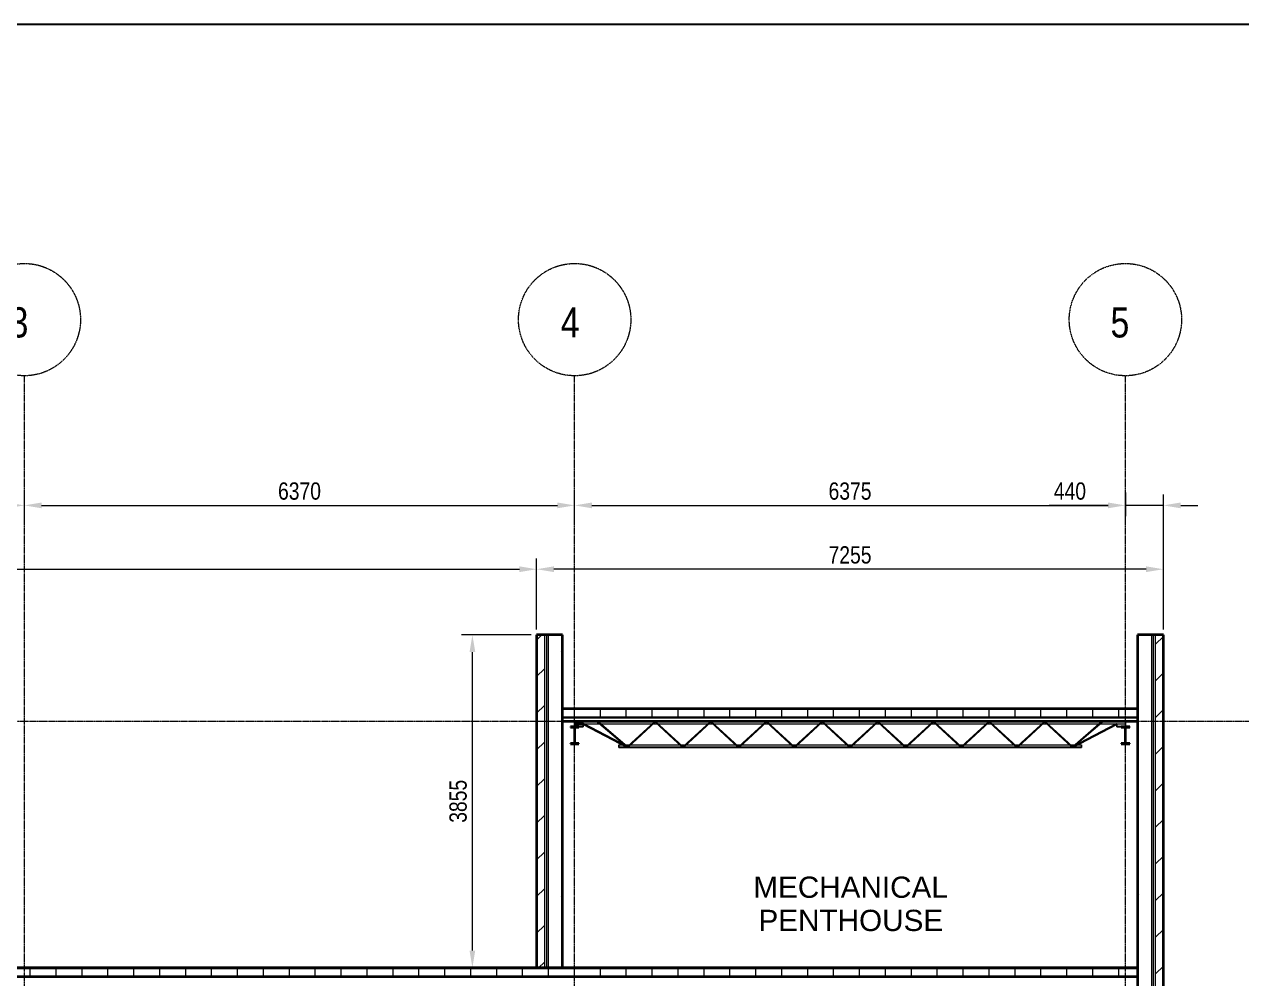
# Model space of a CAD drawing. Header units: millimetres. Extents: x -31954 to 493870, y 99509 to 604061.
# Drawn here: x 350750 to 364841, y 130137 to 141187 of the extents above; entities that cross this region are included whole.
import ezdxf

# ---------------------------------------------------------------- set-up
doc = ezdxf.new("R2010")
doc.units = ezdxf.units.MM
doc.header["$LTSCALE"] = 10
doc.linetypes.add('Center', pattern=[2, 1.25, -0.25, 0.25, -0.25])
for name, color, linetype, lineweight in [('A-ANNOTATIONS', 1, 'Continuous', 9), ('A-FLOR-LEVL', 6, 'Continuous', 9), ('A-HATCH', 9, 'Continuous', 0), ('A-ROOF', 4, 'Continuous', 9), ('A-ROOF-PATT', 8, 'Continuous', 35), ('A-WALL', 2, 'Continuous', 18), ('S-BEAM-STEEL-SECTION', 4, 'Continuous', 20), ('S-GRID', 6, 'Center', 9)]:
    doc.layers.add(name, color=color, linetype=linetype, lineweight=lineweight)
doc.styles.add('001 Title Text', font='arial.ttf', dxfattribs={"width": 0.8, "height": 3.5})
doc.styles.add('Dimension Text', font='arial.ttf', dxfattribs={"width": 0.8})
doc.styles.get("Standard").update_dxf_attribs({"font": 'arial.ttf', "width": 0.8})
pattern_1 = [(45, (352317.82, 116967.97), (-247.4874, 247.4874), []), (45, (352317.82, 117342.97), (-247.4874, 247.4874), [])]

msp = doc.modelspace()

# ---------------------------------------------------------------- hatches: boundary and pattern name
at = {"layer": 'S-BEAM-STEEL-SECTION'}
h = msp.add_hatch(dxfattribs=at)
h.set_pattern_fill('FP_5', color=256, style=0, pattern_type=2)
h.set_pattern_definition(pattern_1)
edge = h.paths.add_edge_path(flags=0)
edge.add_line((357170, 132859.7), (357170, 132854.5))
edge.add_line((357170, 132854.5), (357070, 132854.5))
edge.add_line((357070, 132854.5), (357070, 132859.7))
edge.add_line((357070, 132859.7), (357106.1, 132859.7))
edge.add_arc((357106.1, 132871.5), 11.8, 270, 360)
edge.add_line((357117.9, 132871.5), (357117.9, 133037.5))
edge.add_arc((357106.1, 133037.5), 11.8, 0, 90)
edge.add_line((357106.1, 133049.3), (357070, 133049.3))
edge.add_line((357070, 133049.3), (357070, 133054.5))
edge.add_line((357070, 133054.5), (357170, 133054.5))
edge.add_line((357170, 133054.5), (357170, 133049.3))
edge.add_line((357170, 133049.3), (357134, 133049.3))
edge.add_arc((357134, 133037.5), 11.8, 90, 180)
edge.add_line((357122.2, 133037.5), (357122.2, 132871.5))
edge.add_arc((357134, 132871.5), 11.8, 180, 270)
edge.add_line((357134, 132859.7), (357170, 132859.7))
h = msp.add_hatch(dxfattribs=at)
h.set_pattern_fill('FP_5', color=256, style=0, pattern_type=2)
h.set_pattern_definition(pattern_1)
edge = h.paths.add_edge_path(flags=0)
edge.add_line((363545, 132859.7), (363545, 132854.5))
edge.add_line((363545, 132854.5), (363445, 132854.5))
edge.add_line((363445, 132854.5), (363445, 132859.7))
edge.add_line((363445, 132859.7), (363481.1, 132859.7))
edge.add_arc((363481.1, 132871.5), 11.8, 270, 360)
edge.add_line((363492.9, 132871.5), (363492.9, 133037.5))
edge.add_arc((363481.1, 133037.5), 11.8, 0, 90)
edge.add_line((363481.1, 133049.3), (363445, 133049.3))
edge.add_line((363445, 133049.3), (363445, 133054.5))
edge.add_line((363445, 133054.5), (363545, 133054.5))
edge.add_line((363545, 133054.5), (363545, 133049.3))
edge.add_line((363545, 133049.3), (363509, 133049.3))
edge.add_arc((363509, 133037.5), 11.8, 90, 180)
edge.add_line((363497.2, 133037.5), (363497.2, 132871.5))
edge.add_arc((363509, 132871.5), 11.8, 180, 270)
edge.add_line((363509, 132859.7), (363545, 132859.7))

# ---------------------------------------------------------------- linework, layer by layer
at = {"layer": 'A-ANNOTATIONS'}
for p, q in [((350750, 135467.4), (350750, 135742)), ((350750, 135467.4), (350750, 135742)), ((357120, 135467.4), (357120, 135742)), ((357120, 135467.4), (357120, 135742)), ((363495, 135766.7), (363495, 135492)), ((363495, 135467.4), (363495, 135742)), ((363935, 134180.5), (363935, 135742)), ((350950, 135617), (356920, 135617)), ((357320, 135617), (363295, 135617)), ((363295, 135617), (362610.6, 135617)), ((363935, 135617), (363495, 135617)), ((364135, 135617), (364335, 135617)), ((356680, 134180.5), (356680, 135002.9)), ((356680, 134180.5), (356680, 135002.9)), ((363935, 134180.5), (363935, 135002.9)), ((336190, 134877.9), (356480, 134877.9)), ((363735, 134877.9), (356880, 134877.9)), ((356617.5, 134118), (355811.2, 134118)), ((355936.2, 130463), (355936.2, 133918)), ((356085.9, 130263), (355811.2, 130263))]:
    msp.add_line(p, q, dxfattribs=at)
for points in [[(350550, 135650.4), (350550, 135583.7), (350750, 135617)], [(350950, 135650.4), (350950, 135583.7), (350750, 135617)], [(356920, 135650.4), (356920, 135583.7), (357120, 135617)], [(357320, 135650.4), (357320, 135583.7), (357120, 135617)], [(363295, 135650.4), (363295, 135583.7), (363495, 135617)], [(363295, 135650.4), (363295, 135583.7), (363495, 135617)], [(364135, 135650.4), (364135, 135583.7), (363935, 135617)], [(356480, 134911.2), (356480, 134844.5), (356680, 134877.9)], [(356880, 134911.2), (356880, 134844.5), (356680, 134877.9)], [(363735, 134911.2), (363735, 134844.5), (363935, 134877.9)], [(355902.9, 133918), (355969.6, 133918), (355936.2, 134118)], [(355902.9, 130463), (355969.6, 130463), (355936.2, 130263)]]:
    msp.add_solid(points, dxfattribs=at)
at = {"layer": 'A-FLOR-LEVL', "linetype": 'Center'}
msp.add_line((331137.8, 133118), (369016.9, 133118), dxfattribs=at)
at = {"layer": 'A-HATCH', "lineweight": 9}
for p, q in [((356680, 134058.1), (356739.9, 134118)), ((363845, 134010.6), (363935, 134100.6)), ((356980, 133906.4), (356967, 133928.9)), ((356680, 133633.8), (356770, 133723.8)), ((363638.1, 133753.3), (363635, 133758.8)), ((363638.1, 133753.3), (363635, 133758.8)), ((363845, 133586.3), (363935, 133676.3)), ((356680, 133209.6), (356770, 133299.6)), ((363845, 133162.1), (363935, 133252.1)), ((356680, 132785.3), (356770, 132875.3)), ((363845, 132737.8), (363935, 132827.8)), ((356680, 132361), (356770, 132451)), ((363845, 132313.5), (363935, 132403.5)), ((356680, 131936.8), (356770, 132026.8)), ((363845, 131889.3), (363935, 131979.3)), ((356680, 131512.5), (356770, 131602.5)), ((363845, 131465), (363935, 131555)), ((356680, 131088.2), (356770, 131178.2)), ((356971, 131077.2), (356967, 131084.1)), ((363647.9, 131113.2), (363635, 131090.8)), ((363845, 131040.7), (363935, 131130.7)), ((356680, 130664), (356770, 130754)), ((363845, 130616.5), (363935, 130706.5)), ((356703.3, 130263), (356770, 130329.7)), ((363845, 130192.2), (363935, 130282.2))]:
    msp.add_line(p, q, dxfattribs=at)
at = {"layer": 'A-ROOF', "lineweight": 35}
for p, q in [((363635, 133263), (356980, 133263)), ((356980, 133118), (363635, 133118)), ((363635, 130263), (336290, 130263))]:
    msp.add_line(p, q, dxfattribs=at)
at = {"layer": 'A-ROOF'}
for p, q in [((356980, 133256), (363635, 133256)), ((356980, 133156), (363635, 133156)), ((336290, 130256), (363635, 130256)), ((336290, 130156), (363635, 130156))]:
    msp.add_line(p, q, dxfattribs=at)
at = {"layer": 'A-ROOF-PATT', "lineweight": 9}
for p, q in [((356980, 133168), (363635, 133168)), ((357117.8, 133156), (357117.8, 133256)), ((357417.8, 133156), (357417.8, 133256)), ((357717.8, 133156), (357717.8, 133256)), ((358017.8, 133156), (358017.8, 133256)), ((358317.8, 133156), (358317.8, 133256)), ((358617.8, 133156), (358617.8, 133256)), ((358917.8, 133156), (358917.8, 133256)), ((359217.8, 133156), (359217.8, 133256)), ((359517.8, 133156), (359517.8, 133256)), ((359817.8, 133156), (359817.8, 133256)), ((360117.8, 133156), (360117.8, 133256)), ((360417.8, 133156), (360417.8, 133256)), ((360717.8, 133156), (360717.8, 133256)), ((361017.8, 133156), (361017.8, 133256)), ((361317.8, 133156), (361317.8, 133256)), ((361617.8, 133156), (361617.8, 133256)), ((361917.8, 133156), (361917.8, 133256)), ((362217.8, 133156), (362217.8, 133256)), ((362517.8, 133156), (362517.8, 133256)), ((362817.8, 133156), (362817.8, 133256)), ((363117.8, 133156), (363117.8, 133256)), ((363417.8, 133156), (363417.8, 133256)), ((350817.8, 130156), (350817.8, 130256)), ((351117.8, 130156), (351117.8, 130256)), ((351417.8, 130156), (351417.8, 130256)), ((351717.8, 130156), (351717.8, 130256)), ((352017.8, 130156), (352017.8, 130256)), ((352317.8, 130156), (352317.8, 130256)), ((352617.8, 130156), (352617.8, 130256)), ((352917.8, 130156), (352917.8, 130256)), ((353217.8, 130156), (353217.8, 130256)), ((353517.8, 130156), (353517.8, 130256)), ((353817.8, 130156), (353817.8, 130256)), ((354117.8, 130156), (354117.8, 130256)), ((354417.8, 130156), (354417.8, 130256)), ((354717.8, 130156), (354717.8, 130256)), ((355017.8, 130156), (355017.8, 130256)), ((355317.8, 130156), (355317.8, 130256)), ((355617.8, 130156), (355617.8, 130256)), ((355917.8, 130156), (355917.8, 130256)), ((356217.8, 130156), (356217.8, 130256)), ((356517.8, 130156), (356517.8, 130256)), ((356817.8, 130156), (356817.8, 130256)), ((357117.8, 130156), (357117.8, 130256)), ((357417.8, 130156), (357417.8, 130256)), ((357717.8, 130156), (357717.8, 130256)), ((358017.8, 130156), (358017.8, 130256)), ((358317.8, 130156), (358317.8, 130256)), ((358617.8, 130156), (358617.8, 130256)), ((358917.8, 130156), (358917.8, 130256)), ((359217.8, 130156), (359217.8, 130256)), ((359517.8, 130156), (359517.8, 130256)), ((359817.8, 130156), (359817.8, 130256)), ((360117.8, 130156), (360117.8, 130256)), ((360417.8, 130156), (360417.8, 130256)), ((360717.8, 130156), (360717.8, 130256)), ((361017.8, 130156), (361017.8, 130256)), ((361317.8, 130156), (361317.8, 130256)), ((361617.8, 130156), (361617.8, 130256)), ((361917.8, 130156), (361917.8, 130256)), ((362217.8, 130156), (362217.8, 130256)), ((362517.8, 130156), (362517.8, 130256)), ((362817.8, 130156), (362817.8, 130256)), ((363117.8, 130156), (363117.8, 130256)), ((363417.8, 130156), (363417.8, 130256)), ((336290, 130168), (363635, 130168))]:
    msp.add_line(p, q, dxfattribs=at)
at = {"layer": 'A-WALL', "lineweight": 35}
for p, q in [((356980, 134118), (356680, 134118)), ((356680, 134118), (356680, 130263)), ((356980, 130263), (356980, 134118)), ((363635, 134118), (363635, 122118)), ((363935, 134118), (363635, 134118)), ((363935, 122118), (363935, 134118))]:
    msp.add_line(p, q, dxfattribs=at)
at = {"layer": 'A-WALL'}
for p, q in [((356770, 134118), (356770, 130263)), ((356795, 134118), (356795, 130263)), ((356815, 134118), (356815, 130263)), ((356967, 134118), (356967, 130263)), ((363648, 122118), (363648, 134118)), ((363800, 122118), (363800, 134118)), ((363820, 122118), (363820, 134118)), ((363845, 122118), (363845, 134118))]:
    msp.add_line(p, q, dxfattribs=at)
at = {"layer": 'Defpoints'}
msp.add_lwpolyline([(109289.5, 109446.5), (439620.4, 109446.5), (439620.4, 141187.1), (109289.5, 141187.1)], close=True, dxfattribs=at)
at = {"layer": 'S-BEAM-STEEL-SECTION', "lineweight": 35}
for p, q in [((357170, 133054.5), (357070, 133054.5)), ((357070, 133054.5), (357070, 133049.3)), ((357070, 133049.3), (357106.1, 133049.3)), ((357117.9, 133037.5), (357117.9, 132871.5)), ((357122.2, 132871.5), (357122.2, 133037.5)), ((357134, 133049.3), (357170, 133049.3)), ((357170, 133049.3), (357170, 133054.5)), ((363545, 133054.5), (363445, 133054.5)), ((363445, 133054.5), (363445, 133049.3)), ((363445, 133049.3), (363481.1, 133049.3)), ((363492.9, 133037.5), (363492.9, 132871.5)), ((363497.2, 132871.5), (363497.2, 133037.5)), ((363509, 133049.3), (363545, 133049.3)), ((363545, 133049.3), (363545, 133054.5)), ((357106.1, 132859.7), (357070, 132859.7)), ((357070, 132859.7), (357070, 132854.5)), ((357070, 132854.5), (357170, 132854.5)), ((357170, 132859.7), (357134, 132859.7)), ((357170, 132854.5), (357170, 132859.7)), ((363481.1, 132859.7), (363445, 132859.7)), ((363445, 132859.7), (363445, 132854.5)), ((363445, 132854.5), (363545, 132854.5)), ((363545, 132859.7), (363509, 132859.7)), ((363545, 132854.5), (363545, 132859.7))]:
    msp.add_line(p, q, dxfattribs=at)
at = {"layer": 'S-BEAM-STEEL-SECTION'}
for p, q in [((357120, 133118), (357120, 133111.5)), ((357120, 133086), (357120, 133118)), ((357120, 133118), (357120, 133086)), ((357120, 133111.5), (357120, 133118)), ((363495, 133118), (357120, 133118)), ((357120, 133118), (363495, 133118)), ((363495, 133118), (357120, 133118)), ((357120, 133118), (363495, 133118)), ((357120, 133118), (357120, 133111.5)), ((357120, 133086), (357120, 133118)), ((357120, 133118), (357120, 133086)), ((357120, 133111.5), (357120, 133118)), ((363495, 133118), (357120, 133118)), ((357120, 133118), (363495, 133118)), ((363495, 133118), (357120, 133118)), ((357120, 133118), (363495, 133118)), ((357120, 133111.5), (357120, 133086)), ((357120, 133086), (357120, 133111.5)), ((357120, 133111.5), (363495, 133111.5)), ((357120, 133111.5), (363495, 133111.5)), ((357120, 133111.5), (363495, 133111.5)), ((357120, 133111.5), (363495, 133111.5)), ((357120, 133111.5), (357120, 133086)), ((357120, 133086), (357120, 133111.5)), ((357120, 133111.5), (363495, 133111.5)), ((357120, 133111.5), (363495, 133111.5)), ((357120, 133111.5), (363495, 133111.5)), ((357120, 133111.5), (363495, 133111.5)), ((357221.2, 133090.7), (357120, 133090.7)), ((357120, 133081.2), (357120, 133090.7)), ((357120, 133090.7), (357120, 133081.2)), ((357120, 133090.7), (357221.2, 133090.7)), ((357221.2, 133090.7), (357120, 133090.7)), ((357120, 133081.2), (357120, 133090.7)), ((357120, 133090.7), (357120, 133081.2)), ((357120, 133090.7), (357221.2, 133090.7)), ((357120, 133086), (363495, 133086)), ((357120, 133086), (363495, 133086)), ((357120, 133086), (363495, 133086)), ((357120, 133086), (363495, 133086)), ((357120, 133061), (357120, 133086)), ((357120, 133086), (357120, 133054.5)), ((357120, 133054.5), (357120, 133086)), ((357120, 133086), (357120, 133061)), ((357120, 133086), (357220, 133086)), ((357120, 133086), (357220, 133086)), ((357120, 133086), (357220, 133086)), ((357120, 133086), (357220, 133086)), ((357120, 133086), (363495, 133086)), ((357120, 133086), (363495, 133086)), ((357120, 133086), (363495, 133086)), ((357120, 133086), (363495, 133086)), ((357120, 133061), (357120, 133086)), ((357120, 133086), (357120, 133054.5)), ((357120, 133054.5), (357120, 133086)), ((357120, 133086), (357120, 133061)), ((357120, 133086), (357220, 133086)), ((357120, 133086), (357220, 133086)), ((357120, 133086), (357220, 133086)), ((357120, 133086), (357220, 133086)), ((357218.8, 133081.2), (357120, 133081.2)), ((357120, 133081.2), (357218.8, 133081.2)), ((357218.8, 133081.2), (357120, 133081.2)), ((357120, 133081.2), (357218.8, 133081.2)), ((357120, 133054.5), (357120, 133061)), ((357120, 133061), (357120, 133054.5)), ((357120, 133061), (357220, 133061)), ((357120, 133061), (357220, 133061)), ((357120, 133061), (357220, 133061)), ((357120, 133061), (357220, 133061)), ((357120, 133054.5), (357120, 133061)), ((357120, 133061), (357120, 133054.5)), ((357120, 133061), (357220, 133061)), ((357120, 133061), (357220, 133061)), ((357120, 133061), (357220, 133061)), ((357120, 133061), (357220, 133061)), ((357220, 133054.5), (357120, 133054.5)), ((357120, 133054.5), (357220, 133054.5)), ((357220, 133054.5), (357120, 133054.5)), ((357120, 133054.5), (357220, 133054.5)), ((357220, 133054.5), (357120, 133054.5)), ((357120, 133054.5), (357220, 133054.5)), ((357220, 133054.5), (357120, 133054.5)), ((357120, 133054.5), (357220, 133054.5)), ((357218.8, 133081.2), (357727.8, 132815.1)), ((357218.8, 133081.2), (357727.8, 132815.1)), ((357218.8, 133081.2), (357727.8, 132815.1)), ((357218.8, 133081.2), (357727.8, 132815.1)), ((357220, 133054.5), (357220, 133086)), ((357220, 133086), (357220, 133061)), ((357220, 133061), (357220, 133086)), ((357220, 133086), (357220, 133054.5)), ((357220, 133054.5), (357220, 133086)), ((357220, 133086), (357220, 133061)), ((357220, 133061), (357220, 133086)), ((357220, 133086), (357220, 133054.5)), ((357220, 133061), (357220, 133054.5)), ((357220, 133054.5), (357220, 133061)), ((357220, 133061), (357220, 133054.5)), ((357220, 133054.5), (357220, 133061)), ((357732.2, 132823.5), (357221.2, 133090.7)), ((357221.2, 133090.7), (357732.2, 132823.5)), ((357732.2, 132823.5), (357221.2, 133090.7)), ((357221.2, 133090.7), (357732.2, 132823.5)), ((357387.9, 133103.7), (357387.9, 133094.2)), ((357387.9, 133094.2), (357387.9, 133103.7)), ((357387.9, 133103.7), (357402.3, 133103.7)), ((357402.3, 133103.7), (357387.9, 133103.7)), ((357387.9, 133103.7), (357387.9, 133094.2)), ((357387.9, 133094.2), (357387.9, 133103.7)), ((357387.9, 133103.7), (357402.3, 133103.7)), ((357402.3, 133103.7), (357387.9, 133103.7)), ((357398.8, 133094.2), (357387.9, 133094.2)), ((357398.8, 133094.2), (357387.9, 133094.2)), ((357398.8, 133094.2), (357387.9, 133094.2)), ((357398.8, 133094.2), (357387.9, 133094.2)), ((357398.8, 133094.2), (357726.9, 132815.7)), ((357726.9, 132815.7), (357398.8, 133094.2)), ((357398.8, 133094.2), (357726.9, 132815.7)), ((357726.9, 132815.7), (357398.8, 133094.2)), ((357402.3, 133103.7), (357733.1, 132822.9)), ((357733.1, 132822.9), (357402.3, 133103.7)), ((357402.3, 133103.7), (357733.1, 132822.9)), ((357733.1, 132822.9), (357402.3, 133103.7)), ((357731.3, 132824.1), (358047.2, 133116.4)), ((358047.2, 133116.4), (357731.3, 132824.1)), ((357731.3, 132824.1), (358047.2, 133116.4)), ((358047.2, 133116.4), (357731.3, 132824.1)), ((357735, 132814.6), (358050.9, 133106.9)), ((358050.9, 133106.9), (357735, 132814.6)), ((357735, 132814.6), (358050.9, 133106.9)), ((358050.9, 133106.9), (357735, 132814.6)), ((358047.2, 133116.4), (358057.2, 133116.4)), ((358057.2, 133116.4), (358047.2, 133116.4)), ((358047.2, 133116.4), (358057.2, 133116.4)), ((358057.2, 133116.4), (358047.2, 133116.4)), ((358050.9, 133106.9), (358053.5, 133106.9)), ((358053.5, 133106.9), (358050.9, 133106.9)), ((358050.9, 133106.9), (358053.5, 133106.9)), ((358053.5, 133106.9), (358050.9, 133106.9)), ((358053.5, 133106.9), (358369.4, 132814.6)), ((358369.4, 132814.6), (358053.5, 133106.9)), ((358053.5, 133106.9), (358369.4, 132814.6)), ((358369.4, 132814.6), (358053.5, 133106.9)), ((358057.2, 133116.4), (358373.1, 132824.1)), ((358373.1, 132824.1), (358057.2, 133116.4)), ((358057.2, 133116.4), (358373.1, 132824.1)), ((358373.1, 132824.1), (358057.2, 133116.4)), ((358375.7, 132824.1), (358691.5, 133116.4)), ((358691.5, 133116.4), (358375.7, 132824.1)), ((358375.7, 132824.1), (358691.5, 133116.4)), ((358691.5, 133116.4), (358375.7, 132824.1)), ((358379.4, 132814.6), (358695.3, 133106.9)), ((358695.3, 133106.9), (358379.4, 132814.6)), ((358379.4, 132814.6), (358695.3, 133106.9)), ((358695.3, 133106.9), (358379.4, 132814.6)), ((358691.5, 133116.4), (358701.6, 133116.4)), ((358701.6, 133116.4), (358691.5, 133116.4)), ((358691.5, 133116.4), (358701.6, 133116.4)), ((358701.6, 133116.4), (358691.5, 133116.4)), ((358695.3, 133106.9), (358697.9, 133106.9)), ((358697.9, 133106.9), (358695.3, 133106.9)), ((358695.3, 133106.9), (358697.9, 133106.9)), ((358697.9, 133106.9), (358695.3, 133106.9)), ((358697.9, 133106.9), (359013.7, 132814.6)), ((359013.7, 132814.6), (358697.9, 133106.9)), ((358697.9, 133106.9), (359013.7, 132814.6)), ((359013.7, 132814.6), (358697.9, 133106.9)), ((358701.6, 133116.4), (359017.4, 132824.1)), ((359017.4, 132824.1), (358701.6, 133116.4)), ((358701.6, 133116.4), (359017.4, 132824.1)), ((359017.4, 132824.1), (358701.6, 133116.4)), ((359020.1, 132824.1), (359335.9, 133116.4)), ((359335.9, 133116.4), (359020.1, 132824.1)), ((359020.1, 132824.1), (359335.9, 133116.4)), ((359335.9, 133116.4), (359020.1, 132824.1)), ((359023.8, 132814.6), (359339.6, 133106.9)), ((359339.6, 133106.9), (359023.8, 132814.6)), ((359023.8, 132814.6), (359339.6, 133106.9)), ((359339.6, 133106.9), (359023.8, 132814.6)), ((359335.9, 133116.4), (359346, 133116.4)), ((359346, 133116.4), (359335.9, 133116.4)), ((359335.9, 133116.4), (359346, 133116.4)), ((359346, 133116.4), (359335.9, 133116.4)), ((359339.6, 133106.9), (359342.3, 133106.9)), ((359342.3, 133106.9), (359339.6, 133106.9)), ((359339.6, 133106.9), (359342.3, 133106.9)), ((359342.3, 133106.9), (359339.6, 133106.9)), ((359342.3, 133106.9), (359658.1, 132814.6)), ((359658.1, 132814.6), (359342.3, 133106.9)), ((359342.3, 133106.9), (359658.1, 132814.6)), ((359658.1, 132814.6), (359342.3, 133106.9)), ((359346, 133116.4), (359661.8, 132824.1)), ((359661.8, 132824.1), (359346, 133116.4)), ((359346, 133116.4), (359661.8, 132824.1)), ((359661.8, 132824.1), (359346, 133116.4)), ((359664.5, 132824.1), (359980.3, 133116.4)), ((359980.3, 133116.4), (359664.5, 132824.1)), ((359664.5, 132824.1), (359980.3, 133116.4)), ((359980.3, 133116.4), (359664.5, 132824.1)), ((359668.2, 132814.6), (359984, 133106.9)), ((359984, 133106.9), (359668.2, 132814.6)), ((359668.2, 132814.6), (359984, 133106.9)), ((359984, 133106.9), (359668.2, 132814.6)), ((359980.3, 133116.4), (359990.4, 133116.4)), ((359990.4, 133116.4), (359980.3, 133116.4)), ((359980.3, 133116.4), (359990.4, 133116.4)), ((359990.4, 133116.4), (359980.3, 133116.4)), ((359984, 133106.9), (359986.6, 133106.9)), ((359986.6, 133106.9), (359984, 133106.9)), ((359984, 133106.9), (359986.6, 133106.9)), ((359986.6, 133106.9), (359984, 133106.9)), ((359986.6, 133106.9), (360302.5, 132814.6)), ((360302.5, 132814.6), (359986.6, 133106.9)), ((359986.6, 133106.9), (360302.5, 132814.6)), ((360302.5, 132814.6), (359986.6, 133106.9)), ((359990.4, 133116.4), (360306.2, 132824.1)), ((360306.2, 132824.1), (359990.4, 133116.4)), ((359990.4, 133116.4), (360306.2, 132824.1)), ((360306.2, 132824.1), (359990.4, 133116.4)), ((360308.8, 132824.1), (360624.7, 133116.4)), ((360624.7, 133116.4), (360308.8, 132824.1)), ((360308.8, 132824.1), (360624.7, 133116.4)), ((360624.7, 133116.4), (360308.8, 132824.1)), ((360312.5, 132814.6), (360628.4, 133106.9)), ((360628.4, 133106.9), (360312.5, 132814.6)), ((360312.5, 132814.6), (360628.4, 133106.9)), ((360628.4, 133106.9), (360312.5, 132814.6)), ((360624.7, 133116.4), (360634.7, 133116.4)), ((360634.7, 133116.4), (360624.7, 133116.4)), ((360624.7, 133116.4), (360634.7, 133116.4)), ((360634.7, 133116.4), (360624.7, 133116.4)), ((360628.4, 133106.9), (360631, 133106.9)), ((360631, 133106.9), (360628.4, 133106.9)), ((360628.4, 133106.9), (360631, 133106.9)), ((360631, 133106.9), (360628.4, 133106.9)), ((360631, 133106.9), (360946.9, 132814.6)), ((360946.9, 132814.6), (360631, 133106.9)), ((360631, 133106.9), (360946.9, 132814.6)), ((360946.9, 132814.6), (360631, 133106.9)), ((360634.7, 133116.4), (360950.6, 132824.1)), ((360950.6, 132824.1), (360634.7, 133116.4)), ((360634.7, 133116.4), (360950.6, 132824.1)), ((360950.6, 132824.1), (360634.7, 133116.4)), ((360953.2, 132824.1), (361269, 133116.4)), ((361269, 133116.4), (360953.2, 132824.1)), ((360953.2, 132824.1), (361269, 133116.4)), ((361269, 133116.4), (360953.2, 132824.1)), ((360956.9, 132814.6), (361272.8, 133106.9)), ((361272.8, 133106.9), (360956.9, 132814.6)), ((360956.9, 132814.6), (361272.8, 133106.9)), ((361272.8, 133106.9), (360956.9, 132814.6)), ((361269, 133116.4), (361279.1, 133116.4)), ((361279.1, 133116.4), (361269, 133116.4)), ((361269, 133116.4), (361279.1, 133116.4)), ((361279.1, 133116.4), (361269, 133116.4)), ((361272.8, 133106.9), (361275.4, 133106.9)), ((361275.4, 133106.9), (361272.8, 133106.9)), ((361272.8, 133106.9), (361275.4, 133106.9)), ((361275.4, 133106.9), (361272.8, 133106.9)), ((361275.4, 133106.9), (361591.2, 132814.6)), ((361591.2, 132814.6), (361275.4, 133106.9)), ((361275.4, 133106.9), (361591.2, 132814.6)), ((361591.2, 132814.6), (361275.4, 133106.9)), ((361279.1, 133116.4), (361594.9, 132824.1)), ((361594.9, 132824.1), (361279.1, 133116.4)), ((361279.1, 133116.4), (361594.9, 132824.1)), ((361594.9, 132824.1), (361279.1, 133116.4)), ((361597.6, 132824.1), (361913.4, 133116.4)), ((361913.4, 133116.4), (361597.6, 132824.1)), ((361597.6, 132824.1), (361913.4, 133116.4)), ((361913.4, 133116.4), (361597.6, 132824.1)), ((361601.3, 132814.6), (361917.1, 133106.9)), ((361917.1, 133106.9), (361601.3, 132814.6)), ((361601.3, 132814.6), (361917.1, 133106.9)), ((361917.1, 133106.9), (361601.3, 132814.6)), ((361913.4, 133116.4), (361923.5, 133116.4)), ((361923.5, 133116.4), (361913.4, 133116.4)), ((361913.4, 133116.4), (361923.5, 133116.4)), ((361923.5, 133116.4), (361913.4, 133116.4)), ((361917.1, 133106.9), (361919.8, 133106.9)), ((361919.8, 133106.9), (361917.1, 133106.9)), ((361917.1, 133106.9), (361919.8, 133106.9)), ((361919.8, 133106.9), (361917.1, 133106.9)), ((361919.8, 133106.9), (362235.6, 132814.6)), ((362235.6, 132814.6), (361919.8, 133106.9)), ((361919.8, 133106.9), (362235.6, 132814.6)), ((362235.6, 132814.6), (361919.8, 133106.9)), ((361923.5, 133116.4), (362239.3, 132824.1)), ((362239.3, 132824.1), (361923.5, 133116.4)), ((361923.5, 133116.4), (362239.3, 132824.1)), ((362239.3, 132824.1), (361923.5, 133116.4)), ((362242, 132824.1), (362557.8, 133116.4)), ((362557.8, 133116.4), (362242, 132824.1)), ((362242, 132824.1), (362557.8, 133116.4)), ((362557.8, 133116.4), (362242, 132824.1)), ((362245.7, 132814.6), (362561.5, 133106.9)), ((362561.5, 133106.9), (362245.7, 132814.6)), ((362245.7, 132814.6), (362561.5, 133106.9)), ((362561.5, 133106.9), (362245.7, 132814.6)), ((362557.8, 133116.4), (362567.9, 133116.4)), ((362567.9, 133116.4), (362557.8, 133116.4)), ((362557.8, 133116.4), (362567.9, 133116.4)), ((362567.9, 133116.4), (362557.8, 133116.4)), ((362561.5, 133106.9), (362564.1, 133106.9)), ((362564.1, 133106.9), (362561.5, 133106.9)), ((362561.5, 133106.9), (362564.1, 133106.9)), ((362564.1, 133106.9), (362561.5, 133106.9)), ((362564.1, 133106.9), (362880, 132814.6)), ((362880, 132814.6), (362564.1, 133106.9)), ((362564.1, 133106.9), (362880, 132814.6)), ((362880, 132814.6), (362564.1, 133106.9)), ((362567.9, 133116.4), (362883.7, 132824.1)), ((362883.7, 132824.1), (362567.9, 133116.4)), ((362567.9, 133116.4), (362883.7, 132824.1)), ((362883.7, 132824.1), (362567.9, 133116.4)), ((362881.9, 132822.9), (363218.6, 133115.2)), ((362881.9, 132822.9), (363218.6, 133115.2)), ((362881.9, 132822.9), (363218.6, 133115.2)), ((362881.9, 132822.9), (363218.6, 133115.2)), ((362882.8, 132823.5), (363392.8, 133090.2)), ((362882.8, 132823.5), (363392.8, 133090.2)), ((362882.8, 132823.5), (363392.8, 133090.2)), ((362882.8, 132823.5), (363392.8, 133090.2)), ((363397.2, 133081.8), (362887.2, 132815.1)), ((362887.2, 132815.1), (363397.2, 133081.8)), ((363397.2, 133081.8), (362887.2, 132815.1)), ((362887.2, 132815.1), (363397.2, 133081.8)), ((363224.8, 133108), (362888.1, 132815.7)), ((362888.1, 132815.7), (363224.8, 133108)), ((363224.8, 133108), (362888.1, 132815.7)), ((362888.1, 132815.7), (363224.8, 133108)), ((363224.8, 133108), (363218.6, 133115.2)), ((363218.6, 133115.2), (363224.8, 133108)), ((363224.8, 133108), (363218.6, 133115.2)), ((363218.6, 133115.2), (363224.8, 133108)), ((363397.2, 133081.8), (363392.8, 133090.2)), ((363392.8, 133090.2), (363397.2, 133081.8)), ((363397.2, 133081.8), (363392.8, 133090.2)), ((363392.8, 133090.2), (363397.2, 133081.8)), ((363395, 133054.5), (363395, 133086)), ((363395, 133086), (363395, 133061)), ((363395, 133061), (363395, 133086)), ((363395, 133086), (363395, 133054.5)), ((363395, 133086), (363495, 133086)), ((363395, 133086), (363495, 133086)), ((363395, 133086), (363495, 133086)), ((363395, 133086), (363495, 133086)), ((363395, 133054.5), (363395, 133086)), ((363395, 133086), (363395, 133061)), ((363395, 133061), (363395, 133086)), ((363395, 133086), (363395, 133054.5)), ((363395, 133086), (363495, 133086)), ((363395, 133086), (363495, 133086)), ((363395, 133086), (363495, 133086)), ((363395, 133086), (363495, 133086)), ((363395, 133061), (363395, 133054.5)), ((363395, 133054.5), (363395, 133061)), ((363395, 133061), (363495, 133061)), ((363395, 133061), (363495, 133061)), ((363395, 133061), (363495, 133061)), ((363395, 133061), (363495, 133061)), ((363395, 133061), (363395, 133054.5)), ((363395, 133054.5), (363395, 133061)), ((363395, 133061), (363495, 133061)), ((363395, 133061), (363495, 133061)), ((363395, 133061), (363495, 133061)), ((363395, 133061), (363495, 133061)), ((363495, 133054.5), (363395, 133054.5)), ((363395, 133054.5), (363495, 133054.5)), ((363495, 133054.5), (363395, 133054.5)), ((363395, 133054.5), (363495, 133054.5)), ((363495, 133054.5), (363395, 133054.5)), ((363395, 133054.5), (363495, 133054.5)), ((363495, 133054.5), (363395, 133054.5)), ((363395, 133054.5), (363495, 133054.5)), ((363495, 133118), (363495, 133086)), ((363495, 133111.5), (363495, 133118)), ((363495, 133118), (363495, 133111.5)), ((363495, 133086), (363495, 133118)), ((363495, 133118), (363495, 133086)), ((363495, 133111.5), (363495, 133118)), ((363495, 133118), (363495, 133111.5)), ((363495, 133086), (363495, 133118)), ((363495, 133086), (363495, 133111.5)), ((363495, 133111.5), (363495, 133086)), ((363495, 133086), (363495, 133111.5)), ((363495, 133111.5), (363495, 133086)), ((363495, 133061), (363495, 133086)), ((363495, 133086), (363495, 133054.5)), ((363495, 133054.5), (363495, 133086)), ((363495, 133086), (363495, 133061)), ((363495, 133061), (363495, 133086)), ((363495, 133086), (363495, 133054.5)), ((363495, 133054.5), (363495, 133086)), ((363495, 133086), (363495, 133061)), ((363495, 133054.5), (363495, 133061)), ((363495, 133061), (363495, 133054.5)), ((363495, 133054.5), (363495, 133061)), ((363495, 133061), (363495, 133054.5)), ((357630, 132813), (357630, 132845)), ((357630, 132845), (357630, 132819.5)), ((357630, 132819.5), (357630, 132845)), ((357630, 132845), (357630, 132813)), ((357630, 132845), (362985, 132845)), ((357630, 132845), (362985, 132845)), ((357630, 132845), (362985, 132845)), ((357630, 132845), (362985, 132845)), ((357630, 132813), (357630, 132845)), ((357630, 132845), (357630, 132819.5)), ((357630, 132819.5), (357630, 132845)), ((357630, 132845), (357630, 132813)), ((357630, 132845), (362985, 132845)), ((357630, 132845), (362985, 132845)), ((357630, 132845), (362985, 132845)), ((357630, 132845), (362985, 132845)), ((357630, 132819.5), (357630, 132813)), ((357630, 132813), (357630, 132819.5)), ((357630, 132819.5), (362985, 132819.5)), ((357630, 132819.5), (362985, 132819.5)), ((357630, 132819.5), (362985, 132819.5)), ((357630, 132819.5), (362985, 132819.5)), ((357630, 132819.5), (357630, 132813)), ((357630, 132813), (357630, 132819.5)), ((357630, 132819.5), (362985, 132819.5)), ((357630, 132819.5), (362985, 132819.5)), ((357630, 132819.5), (362985, 132819.5)), ((357630, 132819.5), (362985, 132819.5)), ((362985, 132813), (357630, 132813)), ((357630, 132813), (362985, 132813)), ((362985, 132813), (357630, 132813)), ((357630, 132813), (362985, 132813)), ((362985, 132813), (357630, 132813)), ((357630, 132813), (362985, 132813)), ((362985, 132813), (357630, 132813)), ((357630, 132813), (362985, 132813)), ((357726.9, 132815.7), (357733.1, 132822.9)), ((357733.1, 132822.9), (357726.9, 132815.7)), ((357726.9, 132815.7), (357733.1, 132822.9)), ((357733.1, 132822.9), (357726.9, 132815.7)), ((357732.2, 132823.5), (357727.8, 132815.1)), ((357727.8, 132815.1), (357732.2, 132823.5)), ((357732.2, 132823.5), (357727.8, 132815.1)), ((357727.8, 132815.1), (357732.2, 132823.5)), ((357730, 132824.1), (357730, 132814.6)), ((357730, 132814.6), (357730, 132824.1)), ((357730, 132824.1), (357731.3, 132824.1)), ((357731.3, 132824.1), (357730, 132824.1)), ((357730, 132824.1), (357730, 132814.6)), ((357730, 132814.6), (357730, 132824.1)), ((357730, 132824.1), (357731.3, 132824.1)), ((357731.3, 132824.1), (357730, 132824.1)), ((357735, 132814.6), (357730, 132814.6)), ((357735, 132814.6), (357730, 132814.6)), ((357735, 132814.6), (357730, 132814.6)), ((357735, 132814.6), (357730, 132814.6)), ((358369.4, 132814.6), (358374.4, 132814.6)), ((358374.4, 132814.6), (358369.4, 132814.6)), ((358369.4, 132814.6), (358374.4, 132814.6)), ((358374.4, 132814.6), (358369.4, 132814.6)), ((358373.1, 132824.1), (358374.4, 132824.1)), ((358374.4, 132824.1), (358373.1, 132824.1)), ((358373.1, 132824.1), (358374.4, 132824.1)), ((358374.4, 132824.1), (358373.1, 132824.1)), ((358374.4, 132824.1), (358374.4, 132814.6)), ((358374.4, 132814.6), (358374.4, 132824.1)), ((358374.4, 132824.1), (358375.7, 132824.1)), ((358375.7, 132824.1), (358374.4, 132824.1)), ((358374.4, 132814.6), (358374.4, 132824.1)), ((358374.4, 132824.1), (358374.4, 132814.6)), ((358374.4, 132824.1), (358374.4, 132814.6)), ((358374.4, 132814.6), (358374.4, 132824.1)), ((358374.4, 132824.1), (358375.7, 132824.1)), ((358375.7, 132824.1), (358374.4, 132824.1)), ((358374.4, 132814.6), (358374.4, 132824.1)), ((358374.4, 132824.1), (358374.4, 132814.6)), ((358379.4, 132814.6), (358374.4, 132814.6)), ((358379.4, 132814.6), (358374.4, 132814.6)), ((358379.4, 132814.6), (358374.4, 132814.6)), ((358379.4, 132814.6), (358374.4, 132814.6)), ((359013.7, 132814.6), (359018.8, 132814.6)), ((359018.8, 132814.6), (359013.7, 132814.6)), ((359013.7, 132814.6), (359018.8, 132814.6)), ((359018.8, 132814.6), (359013.7, 132814.6)), ((359017.4, 132824.1), (359018.8, 132824.1)), ((359018.8, 132824.1), (359017.4, 132824.1)), ((359017.4, 132824.1), (359018.8, 132824.1)), ((359018.8, 132824.1), (359017.4, 132824.1)), ((359018.8, 132824.1), (359018.8, 132814.6)), ((359018.8, 132814.6), (359018.8, 132824.1)), ((359018.8, 132824.1), (359020.1, 132824.1)), ((359020.1, 132824.1), (359018.8, 132824.1)), ((359018.8, 132814.6), (359018.8, 132824.1)), ((359018.8, 132824.1), (359018.8, 132814.6)), ((359018.8, 132824.1), (359018.8, 132814.6)), ((359018.8, 132814.6), (359018.8, 132824.1)), ((359018.8, 132824.1), (359020.1, 132824.1)), ((359020.1, 132824.1), (359018.8, 132824.1)), ((359018.8, 132814.6), (359018.8, 132824.1)), ((359018.8, 132824.1), (359018.8, 132814.6)), ((359023.8, 132814.6), (359018.8, 132814.6)), ((359023.8, 132814.6), (359018.8, 132814.6)), ((359023.8, 132814.6), (359018.8, 132814.6)), ((359023.8, 132814.6), (359018.8, 132814.6)), ((359658.1, 132814.6), (359663.1, 132814.6)), ((359663.1, 132814.6), (359658.1, 132814.6)), ((359658.1, 132814.6), (359663.1, 132814.6)), ((359663.1, 132814.6), (359658.1, 132814.6)), ((359661.8, 132824.1), (359663.1, 132824.1)), ((359663.1, 132824.1), (359661.8, 132824.1)), ((359661.8, 132824.1), (359663.1, 132824.1)), ((359663.1, 132824.1), (359661.8, 132824.1)), ((359663.1, 132824.1), (359663.1, 132814.6)), ((359663.1, 132814.6), (359663.1, 132824.1)), ((359663.1, 132824.1), (359664.5, 132824.1)), ((359664.5, 132824.1), (359663.1, 132824.1)), ((359663.1, 132814.6), (359663.1, 132824.1)), ((359663.1, 132824.1), (359663.1, 132814.6)), ((359663.1, 132824.1), (359663.1, 132814.6)), ((359663.1, 132814.6), (359663.1, 132824.1)), ((359663.1, 132824.1), (359664.5, 132824.1)), ((359664.5, 132824.1), (359663.1, 132824.1)), ((359663.1, 132814.6), (359663.1, 132824.1)), ((359663.1, 132824.1), (359663.1, 132814.6)), ((359668.2, 132814.6), (359663.1, 132814.6)), ((359668.2, 132814.6), (359663.1, 132814.6)), ((359668.2, 132814.6), (359663.1, 132814.6)), ((359668.2, 132814.6), (359663.1, 132814.6)), ((360302.5, 132814.6), (360307.5, 132814.6)), ((360307.5, 132814.6), (360302.5, 132814.6)), ((360302.5, 132814.6), (360307.5, 132814.6)), ((360307.5, 132814.6), (360302.5, 132814.6)), ((360306.2, 132824.1), (360307.5, 132824.1)), ((360307.5, 132824.1), (360306.2, 132824.1)), ((360306.2, 132824.1), (360307.5, 132824.1)), ((360307.5, 132824.1), (360306.2, 132824.1)), ((360307.5, 132824.1), (360307.5, 132814.6)), ((360307.5, 132814.6), (360307.5, 132824.1)), ((360307.5, 132824.1), (360308.8, 132824.1)), ((360308.8, 132824.1), (360307.5, 132824.1)), ((360307.5, 132814.6), (360307.5, 132824.1)), ((360307.5, 132824.1), (360307.5, 132814.6)), ((360307.5, 132824.1), (360307.5, 132814.6)), ((360307.5, 132814.6), (360307.5, 132824.1)), ((360307.5, 132824.1), (360308.8, 132824.1)), ((360308.8, 132824.1), (360307.5, 132824.1)), ((360307.5, 132814.6), (360307.5, 132824.1)), ((360307.5, 132824.1), (360307.5, 132814.6)), ((360312.5, 132814.6), (360307.5, 132814.6)), ((360312.5, 132814.6), (360307.5, 132814.6)), ((360312.5, 132814.6), (360307.5, 132814.6)), ((360312.5, 132814.6), (360307.5, 132814.6)), ((360946.9, 132814.6), (360951.9, 132814.6)), ((360951.9, 132814.6), (360946.9, 132814.6)), ((360946.9, 132814.6), (360951.9, 132814.6)), ((360951.9, 132814.6), (360946.9, 132814.6)), ((360950.6, 132824.1), (360951.9, 132824.1)), ((360951.9, 132824.1), (360950.6, 132824.1)), ((360950.6, 132824.1), (360951.9, 132824.1)), ((360951.9, 132824.1), (360950.6, 132824.1)), ((360951.9, 132824.1), (360951.9, 132814.6)), ((360951.9, 132814.6), (360951.9, 132824.1)), ((360951.9, 132824.1), (360953.2, 132824.1)), ((360953.2, 132824.1), (360951.9, 132824.1)), ((360951.9, 132814.6), (360951.9, 132824.1)), ((360951.9, 132824.1), (360951.9, 132814.6)), ((360951.9, 132824.1), (360951.9, 132814.6)), ((360951.9, 132814.6), (360951.9, 132824.1)), ((360951.9, 132824.1), (360953.2, 132824.1)), ((360953.2, 132824.1), (360951.9, 132824.1)), ((360951.9, 132814.6), (360951.9, 132824.1)), ((360951.9, 132824.1), (360951.9, 132814.6)), ((360956.9, 132814.6), (360951.9, 132814.6)), ((360956.9, 132814.6), (360951.9, 132814.6)), ((360956.9, 132814.6), (360951.9, 132814.6)), ((360956.9, 132814.6), (360951.9, 132814.6)), ((361591.2, 132814.6), (361596.3, 132814.6)), ((361596.3, 132814.6), (361591.2, 132814.6)), ((361591.2, 132814.6), (361596.3, 132814.6)), ((361596.3, 132814.6), (361591.2, 132814.6)), ((361594.9, 132824.1), (361596.3, 132824.1)), ((361596.3, 132824.1), (361594.9, 132824.1)), ((361594.9, 132824.1), (361596.3, 132824.1)), ((361596.3, 132824.1), (361594.9, 132824.1)), ((361596.3, 132824.1), (361596.3, 132814.6)), ((361596.3, 132814.6), (361596.3, 132824.1)), ((361596.3, 132824.1), (361597.6, 132824.1)), ((361597.6, 132824.1), (361596.3, 132824.1)), ((361596.3, 132814.6), (361596.3, 132824.1)), ((361596.3, 132824.1), (361596.3, 132814.6)), ((361596.3, 132824.1), (361596.3, 132814.6)), ((361596.3, 132814.6), (361596.3, 132824.1)), ((361596.3, 132824.1), (361597.6, 132824.1)), ((361597.6, 132824.1), (361596.3, 132824.1)), ((361596.3, 132814.6), (361596.3, 132824.1)), ((361596.3, 132824.1), (361596.3, 132814.6)), ((361601.3, 132814.6), (361596.3, 132814.6)), ((361601.3, 132814.6), (361596.3, 132814.6)), ((361601.3, 132814.6), (361596.3, 132814.6)), ((361601.3, 132814.6), (361596.3, 132814.6)), ((362235.6, 132814.6), (362240.6, 132814.6)), ((362240.6, 132814.6), (362235.6, 132814.6)), ((362235.6, 132814.6), (362240.6, 132814.6)), ((362240.6, 132814.6), (362235.6, 132814.6)), ((362239.3, 132824.1), (362240.6, 132824.1)), ((362240.6, 132824.1), (362239.3, 132824.1)), ((362239.3, 132824.1), (362240.6, 132824.1)), ((362240.6, 132824.1), (362239.3, 132824.1)), ((362240.6, 132814.6), (362240.6, 132824.1)), ((362240.6, 132824.1), (362240.6, 132814.6)), ((362240.6, 132824.1), (362240.6, 132814.6)), ((362240.6, 132814.6), (362240.6, 132824.1)), ((362240.6, 132824.1), (362242, 132824.1)), ((362242, 132824.1), (362240.6, 132824.1)), ((362240.6, 132814.6), (362240.6, 132824.1)), ((362240.6, 132824.1), (362240.6, 132814.6)), ((362240.6, 132824.1), (362240.6, 132814.6)), ((362240.6, 132814.6), (362240.6, 132824.1)), ((362240.6, 132824.1), (362242, 132824.1)), ((362242, 132824.1), (362240.6, 132824.1)), ((362245.7, 132814.6), (362240.6, 132814.6)), ((362245.7, 132814.6), (362240.6, 132814.6)), ((362245.7, 132814.6), (362240.6, 132814.6)), ((362245.7, 132814.6), (362240.6, 132814.6)), ((362880, 132814.6), (362885, 132814.6)), ((362885, 132814.6), (362880, 132814.6)), ((362880, 132814.6), (362885, 132814.6)), ((362885, 132814.6), (362880, 132814.6)), ((362888.1, 132815.7), (362881.9, 132822.9)), ((362881.9, 132822.9), (362888.1, 132815.7)), ((362888.1, 132815.7), (362881.9, 132822.9)), ((362881.9, 132822.9), (362888.1, 132815.7)), ((362887.2, 132815.1), (362882.8, 132823.5)), ((362882.8, 132823.5), (362887.2, 132815.1)), ((362887.2, 132815.1), (362882.8, 132823.5)), ((362882.8, 132823.5), (362887.2, 132815.1)), ((362883.7, 132824.1), (362885, 132824.1)), ((362885, 132824.1), (362883.7, 132824.1)), ((362883.7, 132824.1), (362885, 132824.1)), ((362885, 132824.1), (362883.7, 132824.1)), ((362885, 132814.6), (362885, 132824.1)), ((362885, 132824.1), (362885, 132814.6)), ((362885, 132814.6), (362885, 132824.1)), ((362885, 132824.1), (362885, 132814.6)), ((362985, 132819.5), (362985, 132845)), ((362985, 132845), (362985, 132813)), ((362985, 132813), (362985, 132845)), ((362985, 132845), (362985, 132819.5)), ((362985, 132819.5), (362985, 132845)), ((362985, 132845), (362985, 132813)), ((362985, 132813), (362985, 132845)), ((362985, 132845), (362985, 132819.5)), ((362985, 132813), (362985, 132819.5)), ((362985, 132819.5), (362985, 132813)), ((362985, 132813), (362985, 132819.5)), ((362985, 132819.5), (362985, 132813))]:
    msp.add_line(p, q, dxfattribs=at)
at = {"layer": 'S-BEAM-STEEL-SECTION', "lineweight": 35}
for centre, start, end in [((357106.1, 133037.5), 0, 90), ((357134, 133037.5), 90, 180), ((363481.1, 133037.5), 0, 90), ((363509, 133037.5), 90, 180), ((357106.1, 132871.5), 270, 0), ((357134, 132871.5), 180, 270), ((363481.1, 132871.5), 270, 0), ((363509, 132871.5), 180, 270)]:
    msp.add_arc(centre, 11.8, start, end, dxfattribs=at)
at = {"layer": 'S-GRID'}
for p, q in [((350750, 118568), (350750, 137118)), ((357120, 118568), (357120, 137118)), ((363495, 118568), (363495, 137118))]:
    msp.add_line(p, q, dxfattribs=at)
for centre in [(350750, 137768), (357120, 137768), (363495, 137768)]:
    msp.add_circle(centre, 650, dxfattribs=at)

# ---------------------------------------------------------------- texts
at = {"layer": 'A-ANNOTATIONS'}
for s, p in [('MECHANICAL', (359187.9, 131073.1)), ('PENTHOUSE', (359247.8, 130688.5))]:
    msp.add_text(s, height=245.88, dxfattribs=at).set_placement(p)
at = {"layer": 'A-ANNOTATIONS', "char_height": 200, "attachment_point": 5, "style": 'Dimension Text'}
for s, insert in [('6370', (353935, 135781.7)), ('6375', (360307.5, 135781.7)), ('440', (362852.8, 135781.6)), ('7255', (360307.5, 135042.5))]:
    msp.add_mtext(s, dxfattribs=dict(at, insert=insert))
at = {"layer": 'A-ANNOTATIONS', "insert": (355771.6, 132190.5), "char_height": 200, "attachment_point": 5, "rotation": 90, "style": 'Dimension Text'}
msp.add_mtext('3855', dxfattribs=at)
at = {"layer": 'S-GRID', "style": '001 Title Text', "width": 0.8}
for s, p in [('3', (350579, 137561.2)), ('4', (356959, 137561.2)), ('5', (363322.5, 137561.2))]:
    msp.add_text(s, height=350, dxfattribs=at).set_placement(p)

doc.saveas('drawing.dxf')
